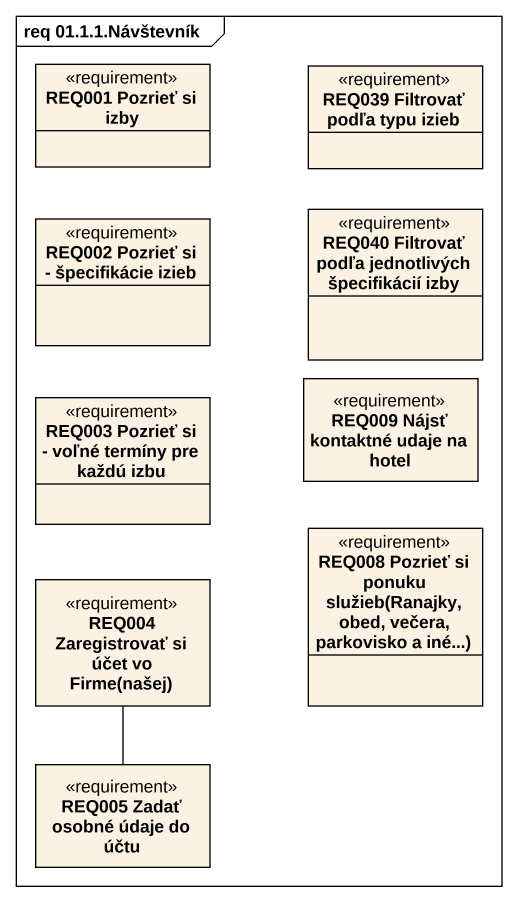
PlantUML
@startuml
mainframe req 01.1.1.Návštevník
hide circle
hide empty members
class "REQ001 Pozrieť si izby" as REQ001_Pozrieť_si_izby <<requirement>>
class "REQ039 Filtrovať podľa typu izieb" as REQ039_Filtrovať_podľa_typu <<requirement>>
class "REQ002 Pozrieť si - špecifikácie izieb" as REQ002_Pozrieť_si <<requirement>>
class "REQ040 Filtrovať podľa jednotlivých špecifikácií izby" as REQ040_Filtrovať_podľa <<requirement>>
class "REQ003 Pozrieť si - voľné termíny pre každú izbu" as REQ003_Pozrieť_si_voľné <<requirement>>
class "REQ009 Nájsť kontaktné udaje na hotel" as REQ009_Nájsť_kontaktné <<requirement>>
class "REQ008 Pozrieť si ponuku služieb(Ranajky, obed, večera, parkovisko a iné...)" as REQ008_Pozrieť_si_ponuku <<requirement>>
class "REQ004 Zaregistrovať si účet vo Firme(našej)" as REQ004_Zaregistrovať_si <<requirement>>
class "REQ005 Zadať osobné údaje do účtu" as REQ005_Zadať_osobné_údaje <<requirement>>
REQ004_Zaregistrovať_si -- REQ005_Zadať_osobné_údaje
@enduml
